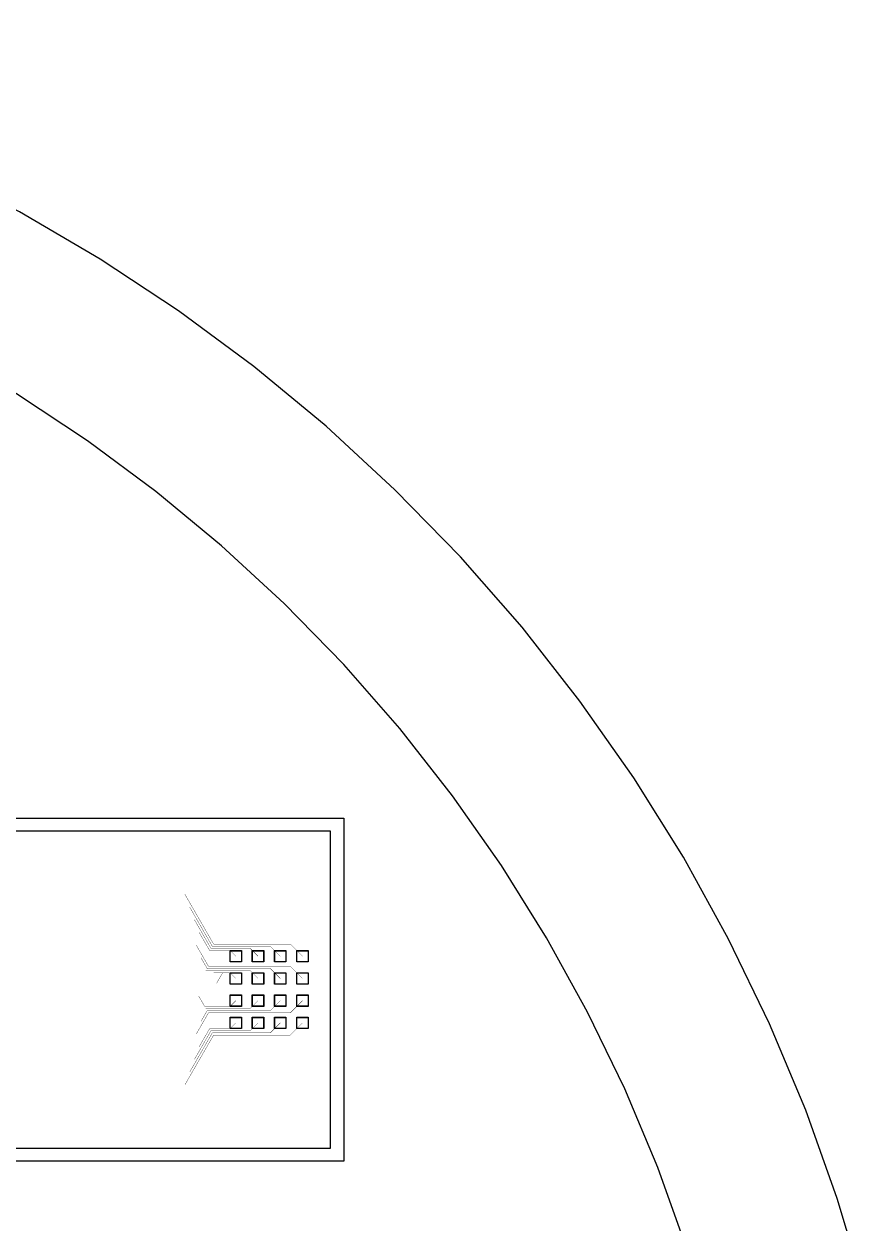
# Model space of a CAD drawing. Header units: metres. Extents: x -54999 to 54999, y -52014 to 54102.
# Drawn here: x 26657 to 53111, y 16311 to 54102 of the extents above; entities that cross this region are included whole.
import ezdxf

# ---------------------------------------------------------------- set-up
doc = ezdxf.new("R2010")
doc.units = ezdxf.units.M
for name, color, linetype in [('eDura_outline_ext', 6, 'Continuous'), ('eDura_outline_int', 6, 'Continuous'), ('etch', 3, 'Continuous'), ('metal', 4, 'Continuous'), ('wafer_ext', 8, 'Continuous'), ('wafer_int', 8, 'Continuous')]:
    doc.layers.add(name, color=color, linetype=linetype)

msp = doc.modelspace()

# ---------------------------------------------------------------- linework, layer by layer
at = {"layer": 'eDura_outline_ext'}
msp.add_lwpolyline([(16529.962, 29093.055), (36729.962, 29093.055), (36729.962, 18293.055), (16529.962, 18293.055)], dxfattribs=at)
at = {"layer": 'eDura_outline_int'}
msp.add_lwpolyline([(16302.021, 28693.055), (36302.021, 28693.055), (36302.021, 18693.055), (16302.021, 18693.055)], dxfattribs=at)
at = {"layer": 'etch'}
for points in [[(33152.021, 24918.055), (33502.021, 24918.055), (33502.021, 24568.055), (33152.021, 24568.055), (33152.021, 24918.055)], [(33852.021, 24918.055), (34202.021, 24918.055), (34202.021, 24568.055), (33852.021, 24568.055), (33852.021, 24918.055)], [(34552.021, 24918.055), (34902.021, 24918.055), (34902.021, 24568.055), (34552.021, 24568.055), (34552.021, 24918.055)], [(35252.021, 24918.055), (35602.021, 24918.055), (35602.021, 24568.055), (35252.021, 24568.055), (35252.021, 24918.055)], [(33152.021, 24218.055), (33502.021, 24218.055), (33502.021, 23868.055), (33152.021, 23868.055), (33152.021, 24218.055)], [(33852.021, 24218.055), (34202.021, 24218.055), (34202.021, 23868.055), (33852.021, 23868.055), (33852.021, 24218.055)], [(34552.021, 24218.055), (34902.021, 24218.055), (34902.021, 23868.055), (34552.021, 23868.055), (34552.021, 24218.055)], [(35252.021, 24218.055), (35602.021, 24218.055), (35602.021, 23868.055), (35252.021, 23868.055), (35252.021, 24218.055)], [(33152.021, 23518.055), (33502.021, 23518.055), (33502.021, 23168.055), (33152.021, 23168.055), (33152.021, 23518.055)], [(33852.021, 23518.055), (34202.021, 23518.055), (34202.021, 23168.055), (33852.021, 23168.055), (33852.021, 23518.055)], [(34552.021, 23518.055), (34902.021, 23518.055), (34902.021, 23168.055), (34552.021, 23168.055), (34552.021, 23518.055)], [(35252.021, 23518.055), (35602.021, 23518.055), (35602.021, 23168.055), (35252.021, 23168.055), (35252.021, 23518.055)], [(33152.021, 22818.055), (33502.021, 22818.055), (33502.021, 22468.055), (33152.021, 22468.055), (33152.021, 22818.055)], [(33852.021, 22818.055), (34202.021, 22818.055), (34202.021, 22468.055), (33852.021, 22468.055), (33852.021, 22818.055)], [(34552.021, 22818.055), (34902.021, 22818.055), (34902.021, 22468.055), (34552.021, 22468.055), (34552.021, 22818.055)], [(35252.021, 22818.055), (35602.021, 22818.055), (35602.021, 22468.055), (35252.021, 22468.055), (35252.021, 22818.055)]]:
    msp.add_lwpolyline(points, close=True, dxfattribs=at)
at = {"layer": 'metal'}
for points in [[(32627.021, 25128.055, 10, 10, 0), (31723.468, 26693.055, 10, 10, 0)], [(32586.607, 25058.055, 10, 10, 0), (31873.579, 26293.055, 10, 10, 0)], [(32546.192, 24988.055, 10, 10, 0), (32023.69, 25893.055, 10, 10, 0)], [(32505.778, 24918.055, 10, 10, 0), (32173.801, 25493.055, 10, 10, 0)], [(32465.363, 24428.055, 10, 10, 0), (32081.425, 25093.055, 10, 10, 0)], [(32627.021, 24988.055, 10, 10, 0), (32546.192, 24988.055, 10, 10, 0)], [(32627.021, 25058.055, 10, 10, 0), (32586.607, 25058.055, 10, 10, 0)], [(35042.021, 25128.055, 10, 10, 0), (32627.021, 25128.055, 10, 10, 0)], [(32627.021, 25128.055, 10, 10, 0), (32627.021, 25128.055, 10, 10, 0)], [(34412.021, 25058.055, 10, 10, 0), (32627.021, 25058.055, 10, 10, 0)], [(33782.021, 24988.055, 10, 10, 0), (32627.021, 24988.055, 10, 10, 0)], [(34027.021, 24743.055, 10, 10, 0), (33782.021, 24988.055, 10, 10, 0)], [(34727.021, 24743.055, 10, 10, 0), (34412.021, 25058.055, 10, 10, 0)], [(35427.021, 24743.055, 10, 10, 0), (35042.021, 25128.055, 10, 10, 0)], [(32424.949, 24358.055, 10, 10, 0), (32231.536, 24693.055, 10, 10, 0)], [(32627.021, 24918.055, 10, 10, 0), (32505.778, 24918.055, 10, 10, 0)], [(33152.021, 24918.055, 10, 10, 0), (32627.021, 24918.055, 10, 10, 0)], [(33327.021, 24743.055, 10, 10, 0), (33152.021, 24918.055, 10, 10, 0)], [(32384.534, 24288.055, 10, 10, 0), (32381.647, 24293.055, 10, 10, 0)], [(32627.021, 24288.055, 10, 10, 0), (32384.534, 24288.055, 10, 10, 0)], [(32627.021, 24358.055, 10, 10, 0), (32424.949, 24358.055, 10, 10, 0)], [(32627.021, 24428.055, 10, 10, 0), (32465.363, 24428.055, 10, 10, 0)], [(35042.021, 24428.055, 10, 10, 0), (32627.021, 24428.055, 10, 10, 0)], [(34412.021, 24358.055, 10, 10, 0), (32627.021, 24358.055, 10, 10, 0)], [(33782.021, 24288.055, 10, 10, 0), (32627.021, 24288.055, 10, 10, 0)], [(33152.021, 24218.055, 10, 10, 0), (32627.021, 24218.055, 10, 10, 0)], [(32627.021, 24218.055, 10, 10, 0), (32909.923, 24218.055, 10, 10, 0)], [(32909.923, 24218.055, 10, 10, 0), (32722.284, 23893.055, 10, 10, 0)], [(33327.021, 24043.055, 10, 10, 0), (33152.021, 24218.055, 10, 10, 0)], [(34027.021, 24043.055, 10, 10, 0), (33782.021, 24288.055, 10, 10, 0)], [(34727.021, 24043.055, 10, 10, 0), (34412.021, 24358.055, 10, 10, 0)], [(35427.021, 24043.055, 10, 10, 0), (35042.021, 24428.055, 10, 10, 0)], [(32344.12, 23168.055, 10, 10, 0), (32156.481, 23493.055, 10, 10, 0)], [(32627.021, 23168.055, 10, 10, 0), (32344.12, 23168.055, 10, 10, 0)], [(32384.534, 23098.055, 10, 10, 0), (32381.647, 23093.055, 10, 10, 0)], [(32627.021, 23098.055, 10, 10, 0), (32384.534, 23098.055, 10, 10, 0)], [(33152.021, 23168.055, 10, 10, 0), (32627.021, 23168.055, 10, 10, 0)], [(33782.021, 23098.055, 10, 10, 0), (32627.021, 23098.055, 10, 10, 0)], [(33327.021, 23343.055, 10, 10, 0), (33152.021, 23168.055, 10, 10, 0)], [(34027.021, 23343.055, 10, 10, 0), (33782.021, 23098.055, 10, 10, 0)], [(34727.021, 23343.055, 10, 10, 0), (34412.021, 23028.055, 10, 10, 0)], [(35427.021, 23343.055, 10, 10, 0), (35042.021, 22958.055, 10, 10, 0)], [(32465.363, 22958.055, 10, 10, 0), (32081.425, 22293.055, 10, 10, 0)], [(32424.949, 23028.055, 10, 10, 0), (32231.536, 22693.055, 10, 10, 0)], [(32627.021, 23028.055, 10, 10, 0), (32424.949, 23028.055, 10, 10, 0)], [(32627.021, 22958.055, 10, 10, 0), (32465.363, 22958.055, 10, 10, 0)], [(34412.021, 23028.055, 10, 10, 0), (32627.021, 23028.055, 10, 10, 0)], [(35042.021, 22958.055, 10, 10, 0), (32627.021, 22958.055, 10, 10, 0)], [(32586.607, 22328.055, 10, 10, 0), (31873.579, 21093.055, 10, 10, 0)], [(32546.192, 22398.055, 10, 10, 0), (32023.69, 21493.055, 10, 10, 0)], [(32505.778, 22468.055, 10, 10, 0), (32173.801, 21893.055, 10, 10, 0)], [(32627.021, 22468.055, 10, 10, 0), (32505.778, 22468.055, 10, 10, 0)], [(32627.021, 22398.055, 10, 10, 0), (32546.192, 22398.055, 10, 10, 0)], [(32627.021, 22328.055, 10, 10, 0), (32586.607, 22328.055, 10, 10, 0)], [(33152.021, 22468.055, 10, 10, 0), (32627.021, 22468.055, 10, 10, 0)], [(33782.021, 22398.055, 10, 10, 0), (32627.021, 22398.055, 10, 10, 0)], [(34412.021, 22328.055, 10, 10, 0), (32627.021, 22328.055, 10, 10, 0)], [(33327.021, 22643.055, 10, 10, 0), (33152.021, 22468.055, 10, 10, 0)], [(34027.021, 22643.055, 10, 10, 0), (33782.021, 22398.055, 10, 10, 0)], [(34727.021, 22643.055, 10, 10, 0), (34412.021, 22328.055, 10, 10, 0)], [(35427.021, 22643.055, 10, 10, 0), (35042.021, 22258.055, 10, 10, 0)], [(32627.021, 22258.055, 10, 10, 0), (31723.468, 20693.055, 10, 10, 0)], [(35042.021, 22258.055, 10, 10, 0), (32627.021, 22258.055, 10, 10, 0)], [(32627.021, 22258.055, 10, 10, 0), (32627.021, 22258.055, 10, 10, 0)]]:
    msp.add_lwpolyline(points, format="xyseb", dxfattribs=at)
for points in [[(33147.021, 24923.055), (33507.021, 24923.055), (33507.021, 24563.055), (33147.021, 24563.055), (33147.021, 24923.055)], [(33847.021, 24923.055), (34207.021, 24923.055), (34207.021, 24563.055), (33847.021, 24563.055), (33847.021, 24923.055)], [(34547.021, 24923.055), (34907.021, 24923.055), (34907.021, 24563.055), (34547.021, 24563.055), (34547.021, 24923.055)], [(35247.021, 24923.055), (35607.021, 24923.055), (35607.021, 24563.055), (35247.021, 24563.055), (35247.021, 24923.055)], [(33147.021, 24223.055), (33507.021, 24223.055), (33507.021, 23863.055), (33147.021, 23863.055), (33147.021, 24223.055)], [(33847.021, 24223.055), (34207.021, 24223.055), (34207.021, 23863.055), (33847.021, 23863.055), (33847.021, 24223.055)], [(34547.021, 24223.055), (34907.021, 24223.055), (34907.021, 23863.055), (34547.021, 23863.055), (34547.021, 24223.055)], [(35247.021, 24223.055), (35607.021, 24223.055), (35607.021, 23863.055), (35247.021, 23863.055), (35247.021, 24223.055)], [(33147.021, 23523.055), (33507.021, 23523.055), (33507.021, 23163.055), (33147.021, 23163.055), (33147.021, 23523.055)], [(33847.021, 23523.055), (34207.021, 23523.055), (34207.021, 23163.055), (33847.021, 23163.055), (33847.021, 23523.055)], [(34547.021, 23523.055), (34907.021, 23523.055), (34907.021, 23163.055), (34547.021, 23163.055), (34547.021, 23523.055)], [(35247.021, 23523.055), (35607.021, 23523.055), (35607.021, 23163.055), (35247.021, 23163.055), (35247.021, 23523.055)], [(33147.021, 22823.055), (33507.021, 22823.055), (33507.021, 22463.055), (33147.021, 22463.055), (33147.021, 22823.055)], [(33847.021, 22823.055), (34207.021, 22823.055), (34207.021, 22463.055), (33847.021, 22463.055), (33847.021, 22823.055)], [(34547.021, 22823.055), (34907.021, 22823.055), (34907.021, 22463.055), (34547.021, 22463.055), (34547.021, 22823.055)], [(35247.021, 22823.055), (35607.021, 22823.055), (35607.021, 22463.055), (35247.021, 22463.055), (35247.021, 22823.055)]]:
    msp.add_lwpolyline(points, close=True, dxfattribs=at)
at = {"layer": 'wafer_ext'}
msp.add_lwpolyline([(53111.067, 14290.367), (52268.079, 17118.641), (51274.598, 19897.627), (50133.484, 22619.323), (48848.023, 25275.891), (47421.915, 27859.684), (45859.267, 30363.261), (44164.578, 32779.414), (42342.728, 35101.187), (40398.963, 37321.895), (38338.877, 39435.143), (36168.405, 41434.846), (33893.794, 43315.248), (31521.594, 45070.935), (29058.634, 46696.85), (26512.008, 48188.312), (23889.047, 49541.028), (21197.302, 50751.102), (18444.525, 51815.051), (15638.642, 52729.81), (12787.73, 53492.747), (9900, 54101.664), (9900, 54101.664), (-9900, 54101.664)], dxfattribs=at)
at = {"layer": 'wafer_int'}
msp.add_lwpolyline([(47516.436, 15562.401), (46613.271, 18088.752), (45575.895, 20563.021), (44407.293, 22978.083), (43110.832, 25326.985), (41690.243, 27602.965), (40149.617, 29799.468), (38493.389, 31910.17), (36726.33, 33928.995), (34853.525, 35850.13), (32880.368, 37668.042), (30812.54, 39377.499), (28655.994, 40973.577), (26416.94, 42451.681), (24101.825, 43807.557), (21717.315, 45037.298), (19270.275, 46137.366), (16767.75, 47104.592), (14216.947, 47936.191), (11625.21, 48629.77), (9000, 49183.331), (9000, 49183.331), (-9000, 49183.331)], dxfattribs=at)

doc.saveas('drawing.dxf')
